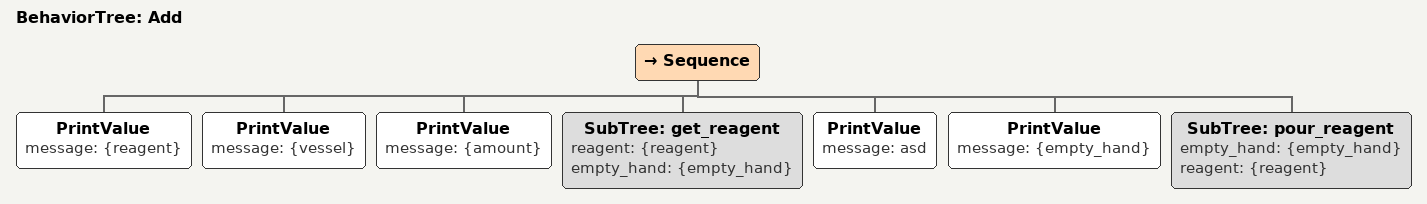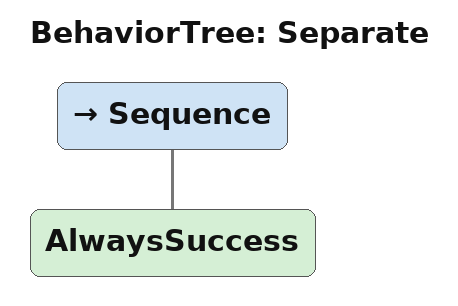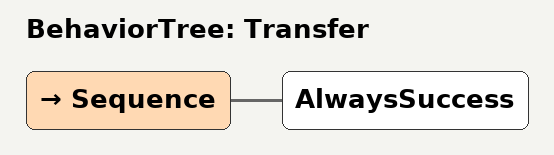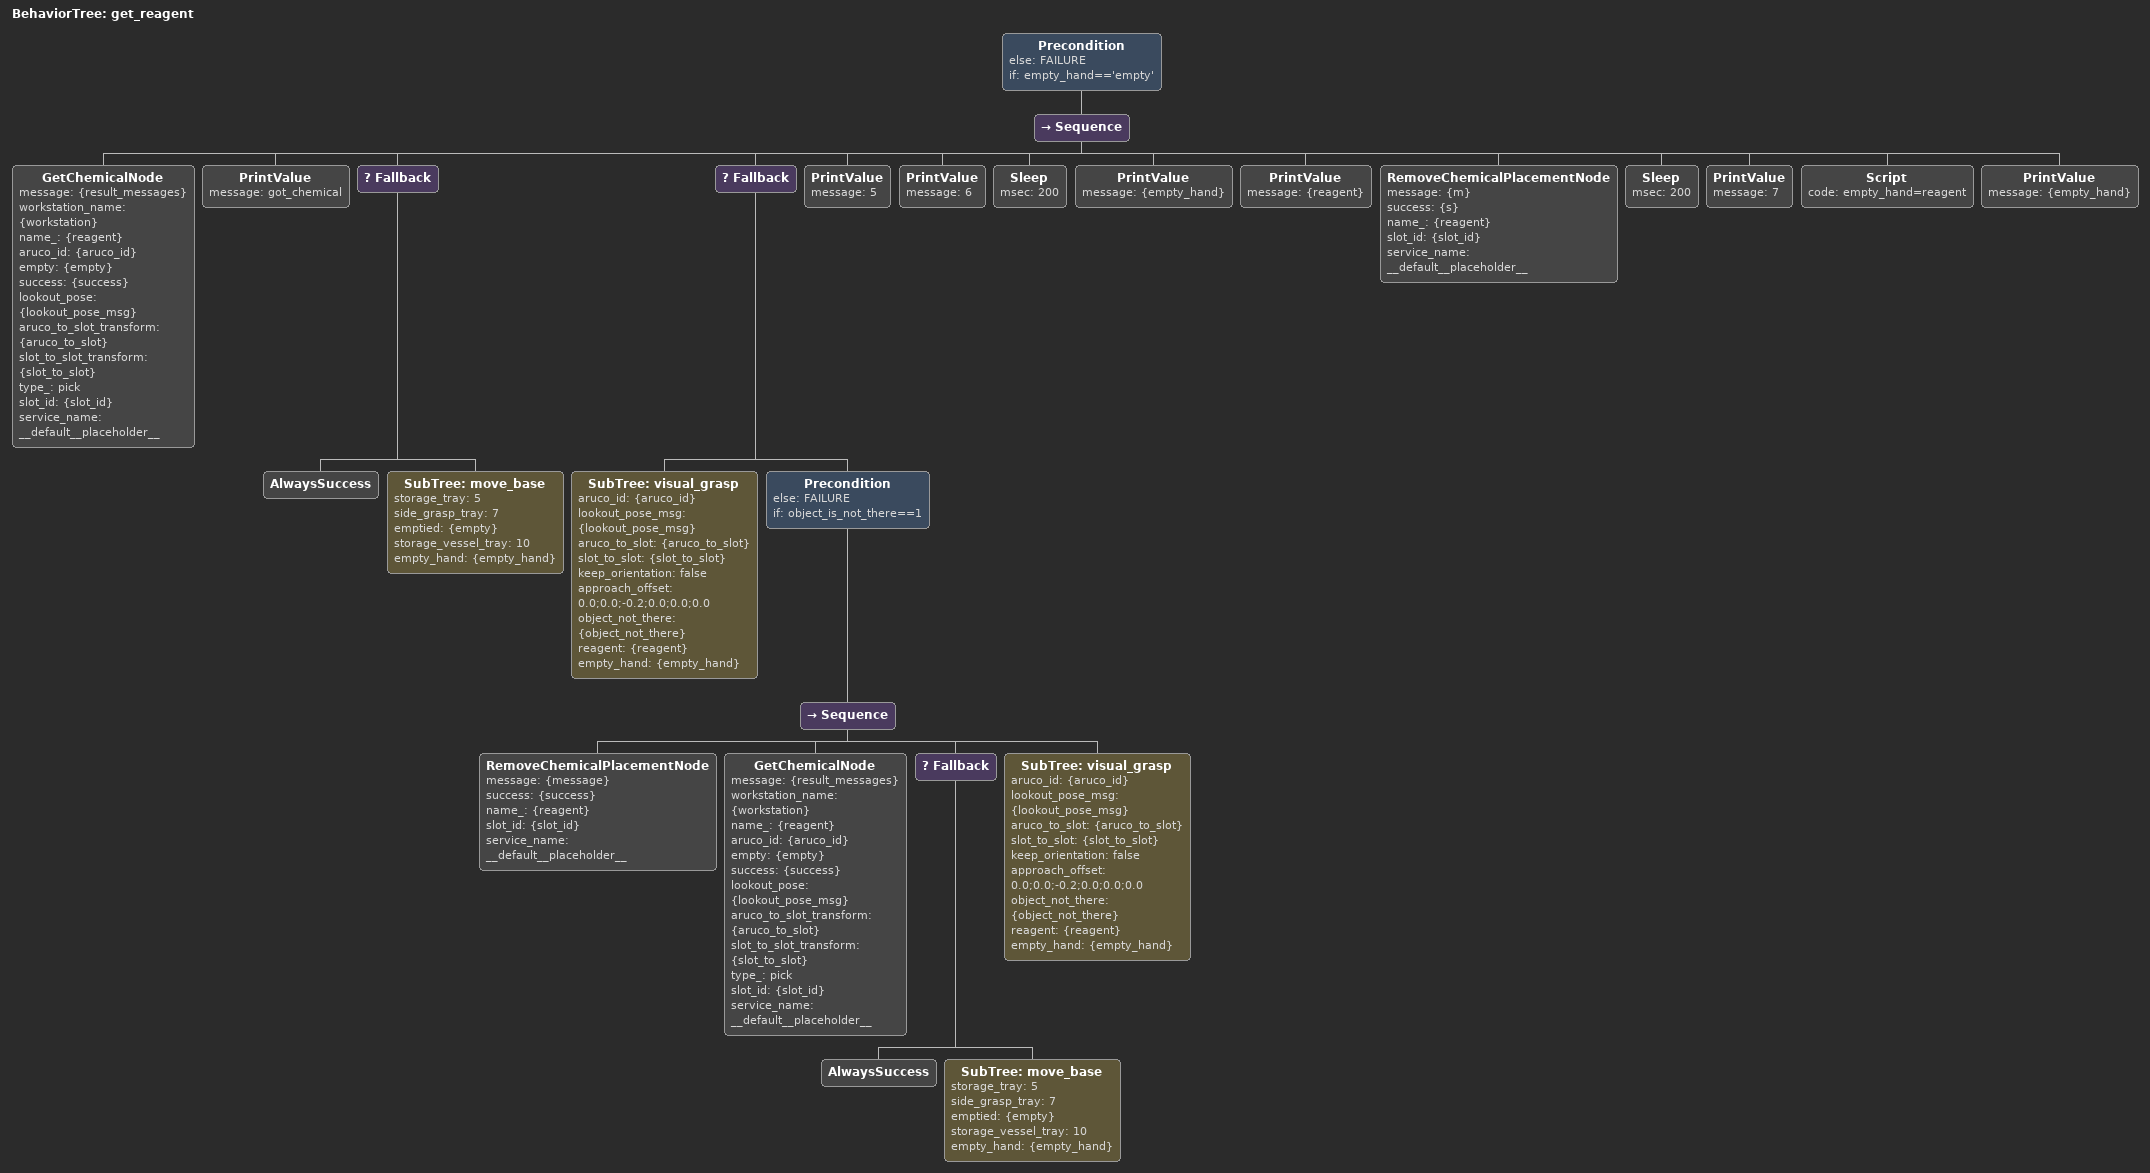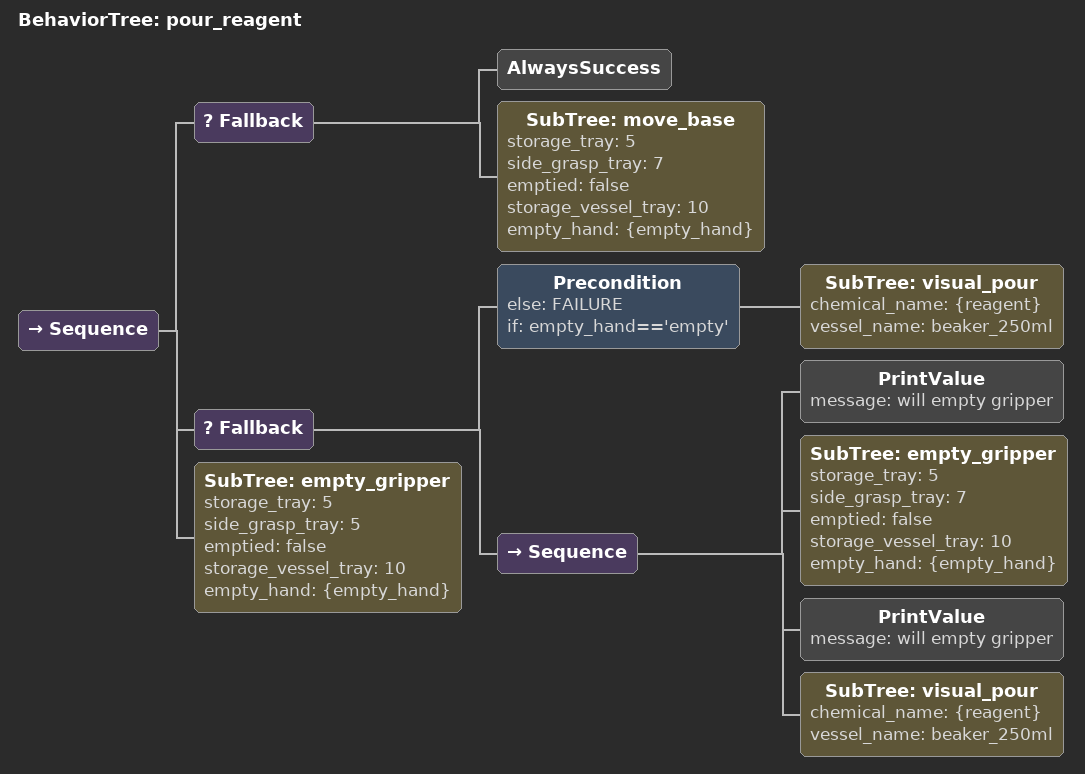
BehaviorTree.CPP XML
<?xml version="1.0" encoding="UTF-8"?>
<root BTCPP_format="4">
  <BehaviorTree ID="Add">
    <Sequence>
      <PrintValue message="{reagent}"/>
      <PrintValue message="{vessel}"/>
      <PrintValue message="{amount}"/>
      <SubTree ID="get_reagent"
               reagent="{reagent}"
               empty_hand="{empty_hand}"/>
      <PrintValue message="asd"/>
      <PrintValue message="{empty_hand}"/>
      <SubTree ID="pour_reagent"
               empty_hand="{empty_hand}"
               reagent="{reagent}"/>
    </Sequence>
  </BehaviorTree>

  <BehaviorTree ID="Separate">
    <Sequence>
      <AlwaysSuccess/>
    </Sequence>
  </BehaviorTree>

  <BehaviorTree ID="Transfer">
    <Sequence>
      <AlwaysSuccess/>
    </Sequence>
  </BehaviorTree>

  <BehaviorTree ID="get_reagent">
    <Precondition else="FAILURE"
                  if="empty_hand==&apos;empty&apos;">
      <Sequence>
        <GetChemicalNode message="{result_messages}"
                         workstation_name="{workstation}"
                         name_="{reagent}"
                         aruco_id="{aruco_id}"
                         empty="{empty}"
                         success="{success}"
                         lookout_pose="{lookout_pose_msg}"
                         aruco_to_slot_transform="{aruco_to_slot}"
                         slot_to_slot_transform="{slot_to_slot}"
                         type_="pick"
                         slot_id="{slot_id}"
                         service_name="__default__placeholder__"/>
        <PrintValue message="got_chemical"/>
        <Fallback>
          <AlwaysSuccess/>
          <SubTree ID="move_base"
                   storage_tray="5"
                   side_grasp_tray="7"
                   emptied="{empty}"
                   storage_vessel_tray="10"
                   empty_hand="{empty_hand}"/>
        </Fallback>
        <Fallback>
          <SubTree ID="visual_grasp"
                   aruco_id="{aruco_id}"
                   lookout_pose_msg="{lookout_pose_msg}"
                   aruco_to_slot="{aruco_to_slot}"
                   slot_to_slot="{slot_to_slot}"
                   keep_orientation="false"
                   approach_offset="0.0;0.0;-0.2;0.0;0.0;0.0"
                   object_not_there="{object_not_there}"
                   reagent="{reagent}"
                   empty_hand="{empty_hand}"/>
          <Precondition else="FAILURE"
                        if="object_is_not_there==1">
            <Sequence>
              <RemoveChemicalPlacementNode message="{message}"
                                           success="{success}"
                                           name_="{reagent}"
                                           slot_id="{slot_id}"
                                           service_name="__default__placeholder__"/>
              <GetChemicalNode message="{result_messages}"
                               workstation_name="{workstation}"
                               name_="{reagent}"
                               aruco_id="{aruco_id}"
                               empty="{empty}"
                               success="{success}"
                               lookout_pose="{lookout_pose_msg}"
                               aruco_to_slot_transform="{aruco_to_slot}"
                               slot_to_slot_transform="{slot_to_slot}"
                               type_="pick"
                               slot_id="{slot_id}"
                               service_name="__default__placeholder__"/>
              <Fallback>
                <AlwaysSuccess/>
                <SubTree ID="move_base"
                         storage_tray="5"
                         side_grasp_tray="7"
                         emptied="{empty}"
                         storage_vessel_tray="10"
                         empty_hand="{empty_hand}"/>
              </Fallback>
              <SubTree ID="visual_grasp"
                       aruco_id="{aruco_id}"
                       lookout_pose_msg="{lookout_pose_msg}"
                       aruco_to_slot="{aruco_to_slot}"
                       slot_to_slot="{slot_to_slot}"
                       keep_orientation="false"
                       approach_offset="0.0;0.0;-0.2;0.0;0.0;0.0"
                       object_not_there="{object_not_there}"
                       reagent="{reagent}"
                       empty_hand="{empty_hand}"/>
            </Sequence>
          </Precondition>
        </Fallback>
        <PrintValue message="5"/>
        <PrintValue message="6"/>
        <Sleep msec="200"/>
        <PrintValue message="{empty_hand}"/>
        <PrintValue message="{reagent}"/>
        <RemoveChemicalPlacementNode message="{m}"
                                     success="{s}"
                                     name_="{reagent}"
                                     slot_id="{slot_id}"
                                     service_name="__default__placeholder__"/>
        <Sleep msec="200"/>
        <PrintValue message="7"/>
        <Script code="empty_hand=reagent"/>
        <PrintValue message="{empty_hand}"/>
      </Sequence>
    </Precondition>
  </BehaviorTree>

  <BehaviorTree ID="pour_reagent">
    <Sequence>
      <Fallback>
        <AlwaysSuccess/>
        <SubTree ID="move_base"
                 storage_tray="5"
                 side_grasp_tray="7"
                 emptied="false"
                 storage_vessel_tray="10"
                 empty_hand="{empty_hand}"/>
      </Fallback>
      <Fallback>
        <Precondition else="FAILURE"
                      if="empty_hand==&apos;empty&apos;">
          <SubTree ID="visual_pour"
                   chemical_name="{reagent}"
                   vessel_name="beaker_250ml"/>
        </Precondition>
        <Sequence>
          <PrintValue message="will empty gripper"/>
          <SubTree ID="empty_gripper"
                   storage_tray="5"
                   side_grasp_tray="7"
                   emptied="false"
                   storage_vessel_tray="10"
                   empty_hand="{empty_hand}"/>
          <PrintValue message="will empty gripper"/>
          <SubTree ID="visual_pour"
                   chemical_name="{reagent}"
                   vessel_name="beaker_250ml"/>
        </Sequence>
      </Fallback>
      <SubTree ID="empty_gripper"
               storage_tray="5"
               side_grasp_tray="5"
               emptied="false"
               storage_vessel_tray="10"
               empty_hand="{empty_hand}"/>
    </Sequence>
  </BehaviorTree>

</root>
